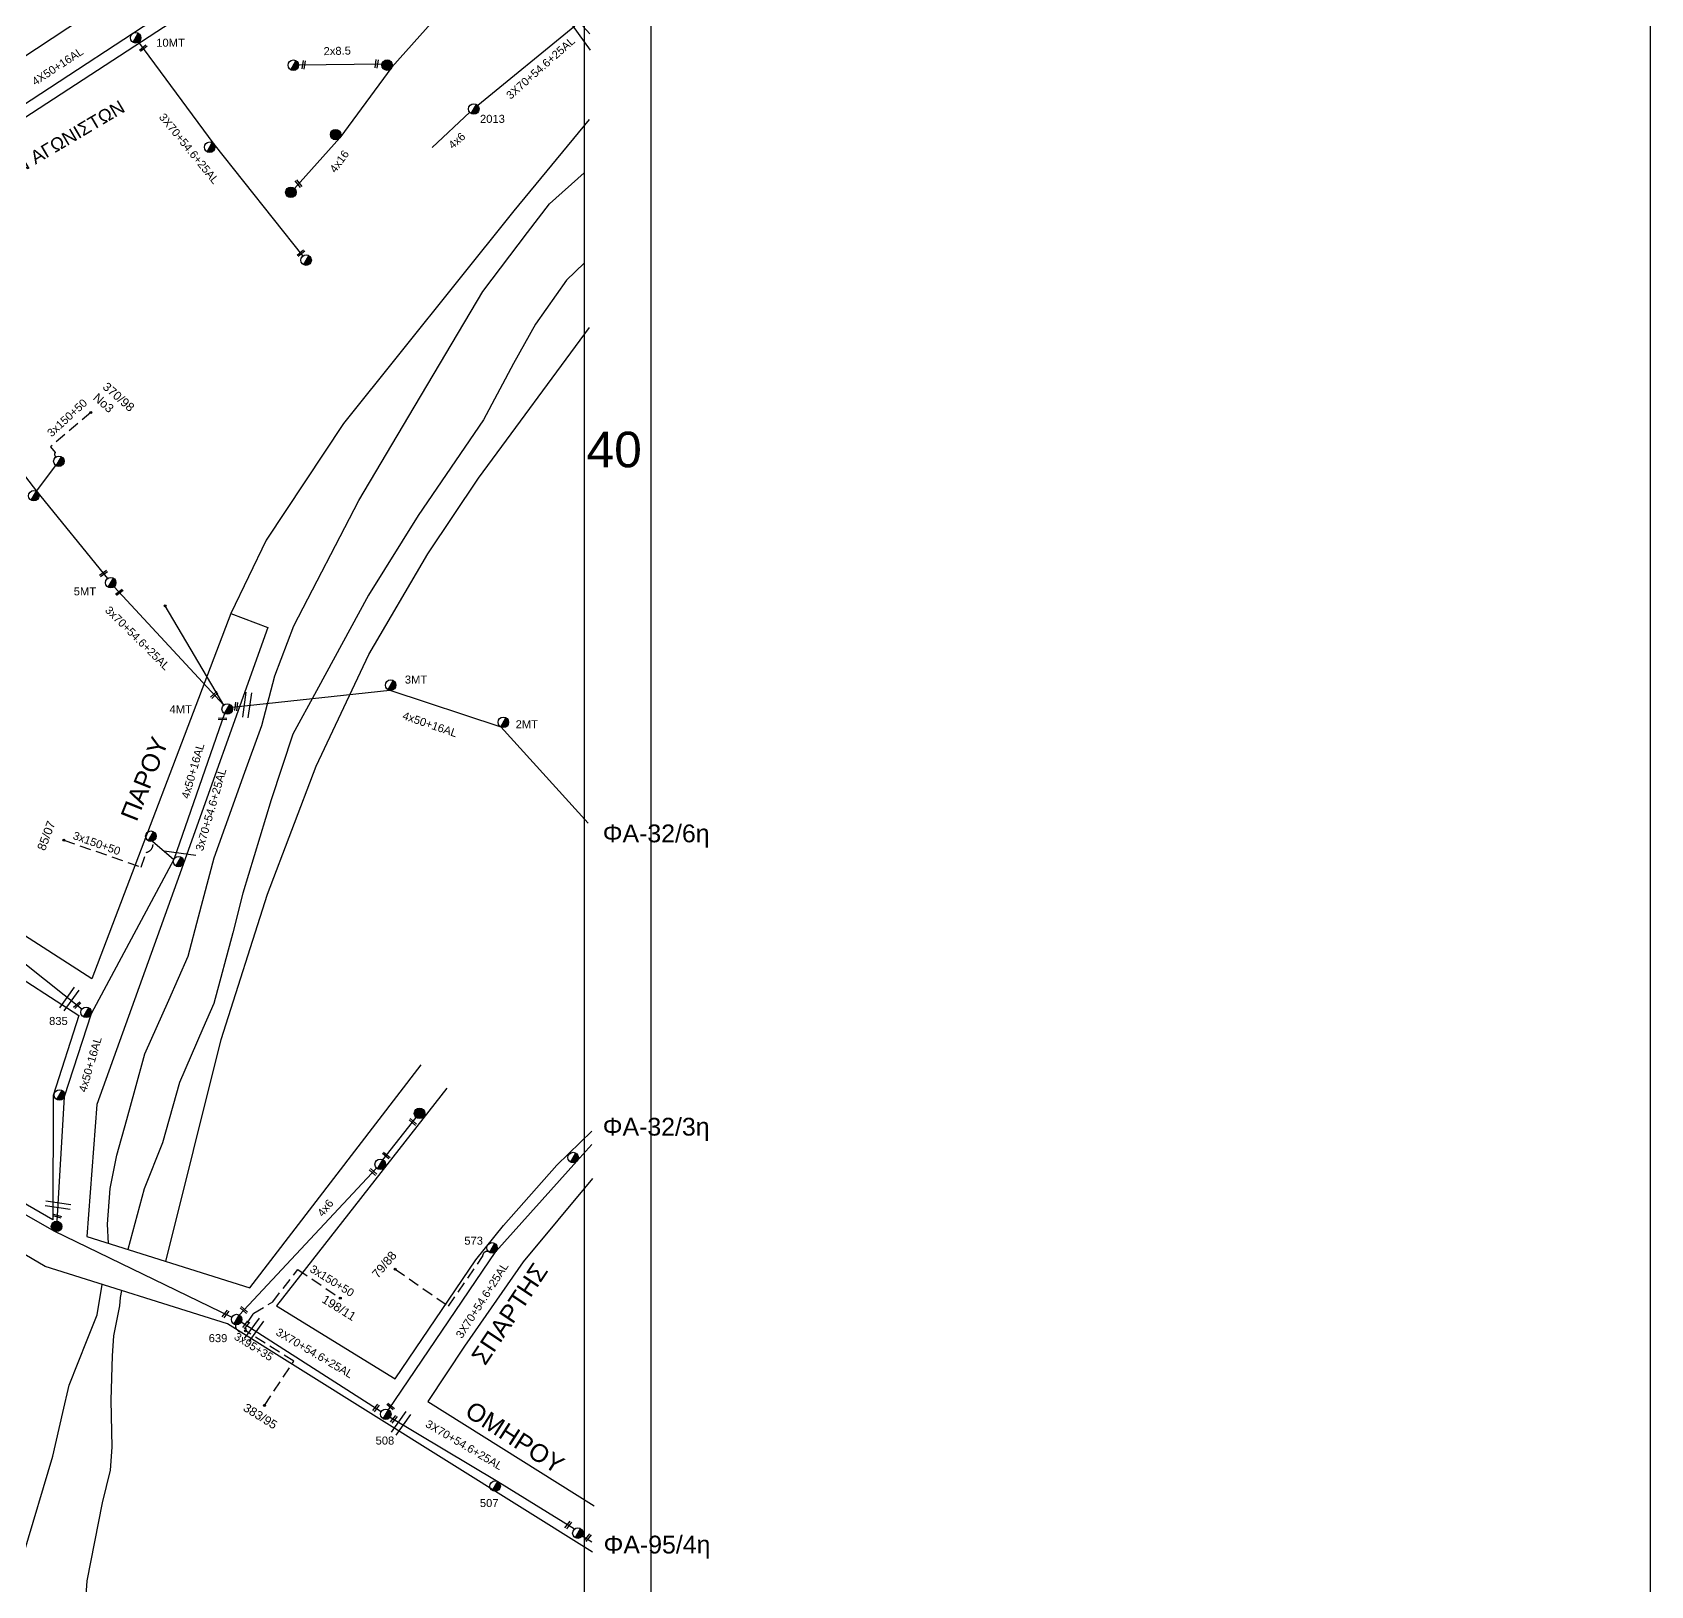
# Model space of a CAD drawing. Header units: millimetres. Extents: x 1113 to 5794, y 757 to 3537.
# Drawn here: x 3015.5 to 3379.4, y 1010.3 to 1359.5 of the extents above; entities that cross this region are included whole.
import ezdxf

# ---------------------------------------------------------------- set-up
doc = ezdxf.new("R2010")
doc.units = ezdxf.units.MM
doc.linetypes.add('DASHED', pattern=[19.05, 12.7, -6.35])
for name, color, linetype in [('2x8.5', 7, 'Continuous'), ('4x6', 7, 'Continuous'), ('Γυμνά εναέρια ΧΤ και ΦΟΠ (3Φ)   4x50+16AL', 7, 'Continuous'), ('Εναέρια παροχή ΧΤ 4x16', 7, 'SYN_LINE'), ('Επιγραφές - Σχήματα', 7, 'Continuous'), ('Καλώδια ΧΤ   3x150+50AL', 7, 'DASHED'), ('Καλώδια ΧΤ   3x150+50CU', 7, 'DASHED'), ('Καλώδια ΧΤ   3x95+35 CU', 7, 'DASHED'), ('Μηχανική τομή', 7, 'Continuous'), ('Στύλος Ξύλινος', 7, 'Continuous'), ('Στύλος Ξύλινος @ 1', 7, 'Continuous'), ('Στύλος ΦΜ', 7, 'Continuous'), ('Στύλος ΦΜ @ 1', 7, 'Continuous'), ('Συνδέσεις', 7, 'Continuous'), ('Συνεστραμμένα ΧΤ   3x70+54.6+25 AL', 7, 'SYN_LINE'), ('Τομή', 7, 'Continuous'), ('Υπόβαθρο ΔΕΗ', 7, 'Continuous')]:
    doc.layers.add(name, color=color, linetype=linetype)
doc.styles.add('arial', font='arial.ttf')
doc.styles.get("Standard").update_dxf_attribs({"font": 'arial.ttf'})
doc.linetypes.add('PRANES_1r', pattern='A,0.5,[137,SPECLINE.shx,S=1,R=180,X=0,Y=0],0.5', length=1)
doc.linetypes.add('SYN_LINE', pattern='A,0.5,-0.0001,["/\\/\\/\\/",Standard,S=0.1,R=0,X=0,Y=-0.05],-0.25', length=0.7501)

# ---------------------------------------------------------------- blocks, each defined once
blk = doc.blocks.new('ΥΠΑΡΧΩΝ ΤΣΙΜΕΝΤΕΝΙΟΣ ΣΤΥΛΟΣ')
at = {"layer": 'Στύλος ΦΜ'}
blk.add_hatch(color=7, dxfattribs=at).paths.add_polyline_path([(-1.29, -2.28, 0.574793), (2.62, 0, 0.268822), (1.3, 2.27)])
at = {"layer": 'Στύλος ΦΜ', "color": 7}
blk.add_line((-1.29, -2.28), (1.3, 2.27), dxfattribs=at)
blk.add_circle((0, 0), 2.62, dxfattribs=at)
at = {"layer": 'Στύλος ΦΜ', "flags": 4}
for tag, p in [('ΑΡΙΘΜΟΣ', (-4.68, 8.05)), ('ΤΥΠΟΣ', (-4.91, 3.03))]:
    blk.add_attdef(tag, p, '', height=4, dxfattribs=at)
blk = doc.blocks.new('ΥΠΑΡΧΩΝ ΞΥΛΙΝΟΣ ΣΤΥΛΟΣ')
at = {"layer": 'Στύλος Ξύλινος'}
h = blk.add_hatch(color=7, dxfattribs=at)
h.paths.add_polyline_path([(-2.62, 0, 0.270008), (-1.29, -2.28), (1.3, 2.27, 0.576266)])
h.paths.add_polyline_path([(-1.29, -2.28, 0.574793), (2.62, 0, 0.268822), (1.3, 2.27)])
at = {"layer": 'Στύλος Ξύλινος', "color": 7}
blk.add_line((-1.29, -2.28), (1.3, 2.27), dxfattribs=at)
blk.add_circle((0, 0), 2.62, dxfattribs=at)
at = {"layer": 'Στύλος Ξύλινος', "flags": 4}
for tag, p in [('ΑΡΙΘΜΟΣ', (-4.91, 8.6)), ('ΤΥΠΟΣ', (-4.85, 3.39))]:
    blk.add_attdef(tag, p, '', height=4, dxfattribs=at)
blk = doc.blocks.new('ΜΗΧΑΝΙΚΗ ΤΟΜΗ')
at = {"layer": 'Μηχανική τομή', "ltscale": 40}
for p, q in [((-1.89, 0.78), (1.89, 0.78)), ((1.89, 0), (-1.89, 0))]:
    blk.add_line(p, q, dxfattribs=at)
blk = doc.blocks.new('_ΣΥΝΔΕΣΗ')
at = {"layer": 'Συνδέσεις', "linetype": 'SYN_LINE', "ltscale": 40}
blk.add_hatch(color=256, dxfattribs=at).paths.add_polyline_path([(0.5, -0.01, 1), (-0.5, -0.01, 1)])
at = {"layer": 'Συνδέσεις'}
blk.add_circle((0, -0.01), 0.5, dxfattribs=at)
blk = doc.blocks.new('ΤΟΜΗ')
at = {"layer": 'Τομή', "ltscale": 40}
for p, q in [((-5.68, 0), (5.68, 0)), ((5.68, -2.33), (-5.68, -2.33))]:
    blk.add_line(p, q, dxfattribs=at)

msp = doc.modelspace()

# ---------------------------------------------------------------- linework, layer by layer
at = {"layer": '2x8.5', "color": 6, "linetype": 'SYN_LINE', "lineweight": -3, "ltscale": 20}
msp.add_lwpolyline([(3094.08, 1352.38), (3075.33, 1352.14)], dxfattribs=at)
at = {"layer": '4x6', "color": 6, "linetype": 'SYN_LINE', "lineweight": -3, "ltscale": 10}
msp.add_lwpolyline([(3113.82, 1341.54), (3105.33, 1333.61)], dxfattribs=at)
at = {"layer": '4x6', "color": 2, "linetype": 'SYN_LINE', "lineweight": -3, "ltscale": 20}
msp.add_lwpolyline([(3058.48, 1208.23), (3045.32, 1230.55)], dxfattribs=at)
at = {"layer": '4x6', "color": 4, "linetype": 'SYN_LINE', "lineweight": -3, "ltscale": 10}
msp.add_lwpolyline([(3094.27, 1106.01), (3101.79, 1115.53)], dxfattribs=at)
at = {"layer": '4x6', "color": 133, "linetype": 'SYN_LINE', "lineweight": -3, "ltscale": 20}
msp.add_lwpolyline([(3061.96, 1071.11), (3092.87, 1104.13)], dxfattribs=at)
at = {"layer": 'Γυμνά εναέρια ΧΤ και ΦΟΠ (3Φ)   4x50+16AL', "color": 27, "lineweight": -3}
msp.add_lwpolyline([(3112.17, 1407.2), (3087.04, 1390.99), (3067.48, 1378.6), (3038.18, 1359.37), (3004.69, 1337.44), (2968.19, 1313.11)], dxfattribs=at)
at = {"layer": 'Γυμνά εναέρια ΧΤ και ΦΟΠ (3Φ)   4x50+16AL', "color": 6, "linetype": 'Continuous', "lineweight": -3, "ltscale": 0.2}
msp.add_lwpolyline([(3139.27, 1360.94), (3140.79, 1359.2)], dxfattribs=at)
at = {"layer": 'Γυμνά εναέρια ΧΤ και ΦΟΠ (3Φ)   4x50+16AL', "color": 1, "lineweight": -3}
msp.add_lwpolyline([(3060.38, 1207.79), (3095.84, 1211.59), (3120.77, 1203.35), (3140.47, 1181.69)], dxfattribs=at)
at = {"layer": 'Γυμνά εναέρια ΧΤ και ΦΟΠ (3Φ)   4x50+16AL', "color": 2, "lineweight": -3}
msp.add_lwpolyline([(3058.7, 1206.34), (3047.24, 1173.52), (3028.67, 1138.81), (3022.64, 1120.17), (3020.96, 1092.21)], dxfattribs=at)
at = {"layer": 'Γυμνά εναέρια ΧΤ και ΦΟΠ (3Φ)   4x50+16AL', "color": 133, "lineweight": -3}
for points in [[(2967.02, 1183.41), (2993.06, 1166.55), (3026.63, 1139.9)], [(2972.64, 1117.76), (2993.26, 1105.47), (3020.31, 1090.01), (3060.32, 1070.6)]]:
    msp.add_lwpolyline(points, dxfattribs=at)
at = {"layer": 'Εναέρια παροχή ΧΤ 4x16', "color": 6, "lineweight": -3, "ltscale": 20}
msp.add_lwpolyline([(3112.07, 1369.38), (3096.33, 1351.72), (3084.57, 1335.79), (3074.38, 1324.42)], dxfattribs=at)
at = {"layer": 'Επιγραφές - Σχήματα', "lineweight": -3}
for points in [[(1112.77, 1783.73), (3154.51, 1783.73), (3154.51, 757.28), (1112.77, 757.28)], [(1127.77, 1768.73), (3139.51, 1768.73), (3139.51, 772.28), (1127.77, 772.28)]]:
    msp.add_lwpolyline(points, close=True, dxfattribs=at)
at = {"layer": 'Επιγραφές - Σχήματα', "lineweight": -3, "ltscale": 10}
msp.add_lwpolyline([(3154.51, 757.28), (3379.38, 757.28), (3379.38, 1783.73), (3154.51, 1783.73)], dxfattribs=at)
at = {"layer": 'Καλώδια ΧΤ   3x150+50AL', "color": 2, "linetype": 'DASHED', "lineweight": -3, "ltscale": 0.2}
for points in [[(3028.58, 1274.03), (3019.53, 1266.32), (3020.61, 1265.05, 0.408772), (3020.73, 1264.04, 22.472469)], [(3022.53, 1177.88), (3039.93, 1171.84), (3041.07, 1175.12, 0.45067), (3042.49, 1177.65, -114.602209)]]:
    msp.add_lwpolyline(points, format="xyb", dxfattribs=at)
at = {"layer": 'Καλώδια ΧΤ   3x150+50CU', "color": 7, "linetype": 'DASHED', "lineweight": -3, "ltscale": 0.2}
msp.add_lwpolyline([(3063.4, 1067.56, -0.155168), (3065.25, 1071.51), (3069.5, 1074.06), (3075.15, 1081.33), (3084.7, 1074.92)], format="xyb", dxfattribs=at)
at = {"layer": 'Καλώδια ΧΤ   3x95+35 CU', "color": 7, "linetype": 'DASHED', "lineweight": -3, "ltscale": 0.2}
msp.add_lwpolyline([(3074.26, 1060.74), (3063.4, 1067.56, -0.686781), (3061.17, 1068.93, 4182.56559)], format="xyb", dxfattribs=at)
msp.add_lwpolyline([(3067.64, 1050.79), (3074.26, 1060.74)], dxfattribs=at)
at = {"layer": 'Συνεστραμμένα ΧΤ   3x70+54.6+25 AL', "color": 6, "lineweight": -3, "ltscale": 20}
msp.add_lwpolyline([(3137.44, 1360.94), (3115.64, 1343.04)], dxfattribs=at)
at = {"layer": 'Συνεστραμμένα ΧΤ   3x70+54.6+25 AL', "color": 27, "lineweight": -3, "ltscale": 20}
msp.add_lwpolyline([(3039.29, 1357.3), (3056.27, 1334.41), (3076.29, 1309.22)], dxfattribs=at)
at = {"layer": 'Συνεστραμμένα ΧΤ   3x70+54.6+25 AL', "color": 2, "lineweight": -3, "ltscale": 20}
for points in [[(2998.26, 1279.89), (3016.35, 1256.35), (3032.34, 1236.69)], [(3033.83, 1234.86), (3058.48, 1208.23)], [(3095.92, 1048.16), (3120.11, 1033.68), (3137.41, 1023)]]:
    msp.add_lwpolyline(points, dxfattribs=at)
at = {"layer": 'Συνεστραμμένα ΧΤ   3x70+54.6+25 AL', "color": 2, "lineweight": -3, "ltscale": 8}
for points in [[(3016.35, 1256.35), (3020.7, 1262.14)], [(3042.49, 1177.65), (3047.24, 1173.52)]]:
    msp.add_lwpolyline(points, dxfattribs=at)
at = {"layer": 'Συνεστραμμένα ΧΤ   3x70+54.6+25 AL', "color": 85, "lineweight": -3, "ltscale": 20}
for points in [[(3095.51, 1049.82), (3119.66, 1085.37), (3137.91, 1105.69), (3141.27, 1109.43)], [(3062.43, 1069.57), (3093.93, 1049.43)]]:
    msp.add_lwpolyline(points, dxfattribs=at)
at = {"layer": 'Συνεστραμμένα ΧΤ   3x70+54.6+25 AL', "color": 4, "lineweight": -3, "ltscale": 20}
msp.add_lwpolyline([(3139.13, 1021.43), (3141.28, 1020.07)], dxfattribs=at)
at = {"layer": 'Υπόβαθρο ΔΕΗ', "lineweight": -3}
msp.add_lwpolyline([(2991.88, 1339.72), (2968.84, 1325.56), (2963.44, 1322.35), (2959.06, 1319.84), (2956.03, 1322), (2957.85, 1339.63), (2962.81, 1383.18), (2976.33, 1407.51), (2984.25, 1425.13), (3089, 1409.2), (3089.93, 1404.37)], close=True, dxfattribs=at)
at = {"layer": 'Υπόβαθρο ΔΕΗ', "lineweight": -3, "ltscale": 0.2}
for points in [[(3107.77, 1401.59), (2975.61, 1315.46), (3005.57, 1279.18), (2999.62, 1273.98)], [(3107.77, 1401.59), (3140.91, 1355.48)], [(3140.7, 1339.89), (3123.72, 1319.35), (3085.45, 1271.58), (3068.04, 1245.35), (3060.1, 1228.84), (3028.84, 1146.72), (2979.7, 1178.24)], [(3045.46, 1083.17), (3057.9, 1133.08), (3068.37, 1165.75), (3079.29, 1194.52), (3091.13, 1219.65), (3104.42, 1242.23), (3115.8, 1259.25), (3140.73, 1293.16)], [(3060.1, 1228.84), (3068.42, 1225.7), (3047.93, 1168.43), (3029.96, 1118.45), (3027.72, 1088.73), (3064.33, 1077.25), (3102.91, 1127.33)], [(3052.24, 1174.44), (3045.11, 1175.37)], [(3025.92, 1138.49), (3020.13, 1120.49), (3020.06, 1092.53), (2985.78, 1112.31)], [(3108.7, 1122.1), (3070.34, 1073.19), (3097.06, 1056.74), (3115.15, 1083.49), (3121.41, 1091.26), (3133.41, 1104.77), (3141.3, 1112.43)], [(3141.44, 1017.77), (3059.31, 1069.11), (3018.34, 1082.02), (2986.63, 1100.69)], [(3141.42, 1101.77), (3125.82, 1083.05), (3112.66, 1064.1), (3104.41, 1051.64), (3141.83, 1028.23)]]:
    msp.add_lwpolyline(points, dxfattribs=at)
at = {"layer": 'Υπόβαθρο ΔΕΗ', "linetype": 'PRANES_1r', "lineweight": -3, "ltscale": 0.2}
for points in [[(3032.55, 1087.22), (3032.36, 1091.53), (3032.94, 1099.55), (3034.47, 1107.05), (3036.68, 1115.05), (3038.58, 1121.91), (3040.78, 1129.86), (3046.11, 1141.94), (3050.46, 1151.76), (3052.81, 1160.66), (3056.32, 1173.9), (3059.88, 1183.75), (3062.97, 1192.31), (3067.06, 1203.65), (3070, 1214.86), (3074.22, 1226.05), (3088.87, 1254.26), (3100.12, 1273.24), (3116.74, 1301.27), (3126.79, 1314.48), (3131.72, 1320.95), (3139.51, 1327.94)], [(3139.51, 1307.6), (3135.54, 1303.79), (3128.6, 1293.93), (3123.67, 1285.08), (3116.93, 1272.38), (3102.21, 1250.89), (3091.04, 1233), (3079.35, 1211.47), (3074.06, 1201.72), (3069.19, 1186.98), (3062.75, 1165.95), (3060.54, 1157.05), (3056.24, 1141.17), (3053.79, 1135.5), (3048.55, 1123.37), (3044.75, 1109.86), (3040.57, 1099.48), (3036.92, 1085.85)], [(3013.53, 1017.51), (3020.05, 1039.38), (3022.3, 1049.19), (3023.7, 1055.31), (3027.78, 1065.5), (3030.04, 1071.13), (3031.16, 1077.98)], [(3035.47, 1076.62), (3035.18, 1075.07), (3035.07, 1073.18), (3033.71, 1066.46), (3033.42, 1061.93), (3033.13, 1051.97), (3033.29, 1041.4), (3032.95, 1036.25), (3031.16, 1028.91), (3027.68, 1011.32), (3027.24, 1004.89), (3025.91, 997.44), (3024.5, 988.83), (3024.57, 981.29), (3024.24, 972.59), (3023.35, 963.31), (3020.23, 953.81), (3016.39, 935.78), (3014.84, 925.27)]]:
    msp.add_lwpolyline(points, dxfattribs=at)
at = {"layer": 'Υπόβαθρο ΔΕΗ', "lineweight": -3}
msp.add_lwpolyline([(2985.78, 1112.31), (2937.19, 1143.47), (2875.13, 1185.94), (2826.99, 1218.78), (2827.28, 1219.53), (2874.19, 1250.46), (2899.22, 1228.54), (2935.53, 1196.95), (3025.92, 1138.49)], dxfattribs=at)
at = {"layer": 'Υπόβαθρο ΔΕΗ', "color": 85, "linetype": 'DASHED', "lineweight": -3, "ltscale": 0.2}
msp.add_lwpolyline([(3097.02, 1081.4), (3109.04, 1073.12), (3116.71, 1084.25, -0.498641), (3117.97, 1085.41, 12.971569)], format="xyb", dxfattribs=at)

# ---------------------------------------------------------------- block references
at = {"layer": 'Μηχανική τομή', "lineweight": -3, "xscale": 0.5000000000003161, "yscale": 0.5000000000003161, "zscale": 0.5000000000003161}
for p, rotation in [((3040.51, 1355.79), 39.76680763567934), ((3076.66, 1352.2), 81.86037252145148), ((3093.06, 1352.41), 81.86037252145148), ((3075.46, 1325.62), 128.5949342818421), ((3075.97, 1309.72), 39.76680763567934), ((3031.57, 1237.68), 36.59757073326576), ((3035.11, 1233.47), 36.59757073326576), ((3056.5, 1210.37), 43.59372188467658), ((3061.5, 1207.91), 83.80130280298157), ((3058.21, 1204.96), 358.0478776936167), ((3025.69, 1140.64), 41.90065140148802), ((3100.88, 1114.37), 319.4223837981164), ((3094.92, 1106.84), 319.4223837981164), ((3091.94, 1103.13), 319.4223837981164), ((3021.02, 1093.13), 343.6533117644404), ((3059.06, 1071.21), 52.0172549854944), ((3062.89, 1072.1), 319.4223837981164), ((3063.67, 1068.78), 52.0172549854944), ((3092.88, 1050.11), 52.0172549854944), ((3095.89, 1050.37), 319.4223837981164), ((3096.91, 1047.56), 52.0172549854944), ((3136.12, 1023.79), 52.01725498549439), ((3140.52, 1020.91), 52.0172549854944)]:
    msp.add_blockref('ΜΗΧΑΝΙΚΗ ΤΟΜΗ', p, dxfattribs=dict(at, rotation=rotation))
at = {"layer": 'Στύλος Ξύλινος @ 1', "lineweight": -3, "ltscale": 40, "xscale": 0.4499999999998181, "yscale": 0.4499999999998181, "zscale": 0.4499999999998181}
for p in [(3095.24, 1352.15), (3083.65, 1336.53), (3073.59, 1323.55), (3102.52, 1116.45), (3020.89, 1091.03)]:
    msp.add_blockref('ΥΠΑΡΧΩΝ ΞΥΛΙΝΟΣ ΣΤΥΛΟΣ', p, dxfattribs=at)
at = {"layer": 'Στύλος ΦΜ @ 1', "lineweight": -3, "ltscale": 40}
ref = msp.add_blockref('ΥΠΑΡΧΩΝ ΤΣΙΜΕΝΤΕΝΙΟΣ ΣΤΥΛΟΣ', (3038.68, 1358.3), dxfattribs=dict(at, xscale=0.4499999999998181, yscale=0.4499999999998181, zscale=0.4499999999998181))
ref.add_attrib('ΑΡΙΘΜΟΣ', '10MT', (3043.31, 1356.29), dxfattribs={"layer": 'Στύλος ΦΜ', "height": 1.8, "flags": 4})
at = {"layer": 'Στύλος ΦΜ @ 1', "lineweight": -3, "ltscale": 40, "xscale": 0.4499999999998181, "yscale": 0.4499999999998181, "zscale": 0.4499999999998181}
for p in [(3074.15, 1352.13), (3055.33, 1333.7), (3077.02, 1308.3), (3021.41, 1263.08), (3042.1, 1178.77), (3048.32, 1173.06), (3021.54, 1120.58), (3137.07, 1106.52), (3093.68, 1104.99), (3138.13, 1022.06)]:
    msp.add_blockref('ΥΠΑΡΧΩΝ ΤΣΙΜΕΝΤΕΝΙΟΣ ΣΤΥΛΟΣ', p, dxfattribs=at)
at = {"layer": 'Στύλος ΦΜ @ 1', "lineweight": -3, "ltscale": 40}
ref = msp.add_blockref('ΥΠΑΡΧΩΝ ΤΣΙΜΕΝΤΕΝΙΟΣ ΣΤΥΛΟΣ', (3114.73, 1342.29), dxfattribs=dict(at, xscale=0.4499999999998181, yscale=0.4499999999998181, zscale=0.4499999999998181))
ref.add_attrib('ΑΡΙΘΜΟΣ', '2013', (3116.12, 1339.17), dxfattribs={"layer": 'Στύλος ΦΜ', "height": 1.8, "flags": 4})
ref = msp.add_blockref('ΥΠΑΡΧΩΝ ΤΣΙΜΕΝΤΕΝΙΟΣ ΣΤΥΛΟΣ', (3015.77, 1255.33), dxfattribs=dict(at, xscale=0.4499999999998181, yscale=0.4499999999998181, zscale=0.4499999999998181))
ref.add_attrib('ΑΡΙΘΜΟΣ', '6MT', (3007.44, 1252.49), dxfattribs={"layer": 'Στύλος ΦΜ', "height": 1.8, "flags": 4})
ref = msp.add_blockref('ΥΠΑΡΧΩΝ ΤΣΙΜΕΝΤΕΝΙΟΣ ΣΤΥΛΟΣ', (3033.08, 1235.77), dxfattribs=dict(at, xscale=0.4499999999998181, yscale=0.4499999999998181, zscale=0.4499999999998181))
ref.add_attrib('ΑΡΙΘΜΟΣ', '5MT', (3024.76, 1232.93), dxfattribs={"layer": 'Στύλος ΦΜ', "height": 1.8, "flags": 4})
ref = msp.add_blockref('ΥΠΑΡΧΩΝ ΤΣΙΜΕΝΤΕΝΙΟΣ ΣΤΥΛΟΣ', (3096.03, 1212.75), dxfattribs=dict(at, xscale=0.4499999999998181, yscale=0.4499999999998181, zscale=0.4499999999998181))
ref.add_attrib('ΑΡΙΘΜΟΣ', '3MT', (3099.22, 1213.09), dxfattribs={"layer": 'Στύλος ΦΜ', "height": 1.8, "flags": 4})
ref = msp.add_blockref('ΥΠΑΡΧΩΝ ΤΣΙΜΕΝΤΕΝΙΟΣ ΣΤΥΛΟΣ', (3059.28, 1207.37), dxfattribs=dict(at, xscale=0.4499999999998181, yscale=0.4499999999998181, zscale=0.4499999999998181))
ref.add_attrib('ΤΥΠΟΣ', '4MT', (3046.31, 1206.43), dxfattribs={"layer": 'Στύλος ΦΜ', "height": 1.8, "flags": 4})
ref = msp.add_blockref('ΥΠΑΡΧΩΝ ΤΣΙΜΕΝΤΕΝΙΟΣ ΣΤΥΛΟΣ', (3121.36, 1204.38), dxfattribs=dict(at, xscale=0.4499999999998181, yscale=0.4499999999998181, zscale=0.4499999999998181))
ref.add_attrib('ΑΡΙΘΜΟΣ', '2MT', (3124.14, 1203.04), dxfattribs={"layer": 'Στύλος ΦΜ', "height": 1.8, "flags": 4})
ref = msp.add_blockref('ΥΠΑΡΧΩΝ ΤΣΙΜΕΝΤΕΝΙΟΣ ΣΤΥΛΟΣ', (3027.55, 1139.17), dxfattribs=dict(at, xscale=0.4499999999998181, yscale=0.4499999999998181, zscale=0.4499999999998181))
ref.add_attrib('ΑΡΙΘΜΟΣ', '835', (3019.22, 1136.33), dxfattribs={"layer": 'Στύλος ΦΜ', "height": 1.8, "flags": 4})
ref = msp.add_blockref('ΥΠΑΡΧΩΝ ΤΣΙΜΕΝΤΕΝΙΟΣ ΣΤΥΛΟΣ', (3118.84, 1086.21), dxfattribs=dict(at, xscale=0.4499999999998181, yscale=0.4499999999998181, zscale=0.4499999999998181))
ref.add_attrib('ΑΡΙΘΜΟΣ', '573', (3112.59, 1086.92), dxfattribs={"layer": 'Στύλος ΦΜ', "height": 1.8, "flags": 4})
ref = msp.add_blockref('ΥΠΑΡΧΩΝ ΤΣΙΜΕΝΤΕΝΙΟΣ ΣΤΥΛΟΣ', (3061.38, 1070.09), dxfattribs=dict(at, xscale=0.4499999999998181, yscale=0.4499999999998181, zscale=0.4499999999998181))
ref.add_attrib('ΑΡΙΘΜΟΣ', '639', (3055.11, 1065.01), dxfattribs={"layer": 'Στύλος ΦΜ', "height": 1.8, "flags": 4})
ref = msp.add_blockref('ΥΠΑΡΧΩΝ ΤΣΙΜΕΝΤΕΝΙΟΣ ΣΤΥΛΟΣ', (3094.93, 1048.79), dxfattribs=dict(at, xscale=0.4499999999998181, yscale=0.4499999999998181, zscale=0.4499999999998181))
ref.add_attrib('ΑΡΙΘΜΟΣ', '508', (3092.64, 1041.98), dxfattribs={"layer": 'Στύλος ΦΜ', "height": 1.8, "flags": 4})
ref = msp.add_blockref('ΥΠΑΡΧΩΝ ΤΣΙΜΕΝΤΕΝΙΟΣ ΣΤΥΛΟΣ', (3119.52, 1032.65), dxfattribs=dict(at, xscale=0.4499999999998181, yscale=0.4499999999998181, zscale=0.4499999999998181))
ref.add_attrib('ΑΡΙΘΜΟΣ', '507', (3116.09, 1027.93), dxfattribs={"layer": 'Στύλος ΦΜ', "height": 1.8, "flags": 4})
at = {"layer": 'Συνδέσεις', "lineweight": -3, "xscale": 0.4499999999998181, "yscale": 0.4499999999998181, "zscale": 0.4499999999998181}
for p in [(3028.59, 1274.03), (3045.32, 1230.56), (3022.53, 1177.89), (3097.02, 1081.41), (3084.71, 1074.92), (3063.4, 1067.57), (3067.64, 1050.8)]:
    msp.add_blockref('_ΣΥΝΔΕΣΗ', p, dxfattribs=at)
at = {"layer": 'Τομή', "lineweight": -3}
for p, xscale, yscale, zscale, rotation in [((3064.32, 1208.21), 0.4999999999999511, 0.4999999999999511, 0.4999999999999511, 262.001502587415), ((3024.21, 1141.82), 0.4999999999999512, 0.4999999999999512, 0.4999999999999512, 234.1985428476704), ((3021.14, 1095.23), 0.4999999999999511, 0.4999999999999511, 0.4999999999999511, 171.9197970106064), ((3065.8, 1067.42), 0.4999999999999512, 0.4999999999999512, 0.4999999999999512, 234.1985428476704), ((3098.83, 1046.42), 0.4999999999999512, 0.4999999999999512, 0.4999999999999512, 234.1985428476704)]:
    msp.add_blockref('ΤΟΜΗ', p, dxfattribs=dict(at, xscale=xscale, yscale=yscale, zscale=zscale, rotation=rotation))

# ---------------------------------------------------------------- texts
at = {"layer": 'Γυμνά εναέρια ΧΤ και ΦΟΠ (3Φ)   4x50+16AL', "color": 7, "lineweight": -3, "insert": (3015.11, 1348.97), "char_height": 1.8, "width": 168.3718, "attachment_point": 1, "rotation": 33.4761}
msp.add_mtext('4X50+16AL', dxfattribs=at)
at = {"layer": 'Επιγραφές - Σχήματα', "color": 7, "lineweight": -3, "width": 168.3718, "attachment_point": 1}
for s, insert, char_height, rotation in [('ΚΥΠΡΙΩΝ ΑΓΩΝΙΣΤΩΝ', (2997.49, 1322.18), 3, 30.6431), ('ΠΑΡΟΥ', (3035.18, 1183.34), 4, 68.3046), ('ΣΠΑΡΤΗΣ', (3113.93, 1061.76), 4, 56.3508), ('ΟΜΗΡΟΥ', (3114.59, 1051.98), 4, 327.3192)]:
    msp.add_mtext(s, dxfattribs=dict(at, insert=insert, char_height=char_height, rotation=rotation))
at = {"layer": 'Επιγραφές - Σχήματα', "lineweight": -3, "insert": (3140.08, 1269.72), "char_height": 8, "width": 15.5504, "attachment_point": 1, "style": 'arial'}
msp.add_mtext('40', dxfattribs=at)
at = {"layer": 'Επιγραφές - Σχήματα', "color": 7, "lineweight": -3, "char_height": 4, "width": 168.3718, "attachment_point": 1}
for s, insert in [('ΦΑ-32/6η', (3143.72, 1181.4)), ('ΦΑ-32/3η', (3143.72, 1115.45)), ('ΦΑ-95/4η', (3143.91, 1021.49))]:
    msp.add_mtext(s, dxfattribs=dict(at, insert=insert))
at = {"layer": 'Καλώδια ΧΤ   3x150+50AL', "color": 7, "lineweight": -3, "char_height": 1.8, "width": 168.3718, "attachment_point": 1}
for s, insert, rotation in [('{\\H1.083x;\\C256;370/98\\PNo3}', (3032.37, 1281.02), 318.8662), ('{\\H1.083x;\\C256;85/07}', (3016.46, 1176.03), 69.361), ('{\\H1.083x;\\C256;79/88}', (3091.65, 1080.47), 49.8849), ('{\\H1.083x;\\C256;198/11}', (3081.4, 1075.74), 328.1198), ('{\\H1.083x;\\C256;383/95}', (3063.71, 1051.39), 328.1198)]:
    msp.add_mtext(s, dxfattribs=dict(at, insert=insert, rotation=rotation))
at = {"layer": 'Συνεστραμμένα ΧΤ   3x70+54.6+25 AL', "color": 7, "lineweight": -3, "char_height": 1.8, "width": 168.3718, "attachment_point": 1}
for s, insert, rotation in [('3X70+54.6+25AL', (3121.8, 1345.68), 41.5402), ('2x8.5', (3080.92, 1356.18), 1.3895), ('3X70+54.6+25AL', (3045.19, 1341.56), 309.2499), ('4x6', (3108.79, 1334.51), 41.5402), ('4x16', (3082.15, 1328.82), 54.2526), ('3x150+50', (3018.57, 1269.75), 42.6272), ('3x70+54.6+25AL', (3032.92, 1230.69), 315.4352), ('4x50+16AL', (3099.12, 1206.85), 341.0612), ('4x50+16AL', (3048.91, 1187.56), 73.9626), ('3x70+54.6+25AL', (3052.09, 1175.8), 73.9626), ('3x150+50', (3025.01, 1179.89), 340.311), ('4x50+16AL', (3025.82, 1121.56), 73.9626), ('4x6', (3079.37, 1094.17), 51.165), ('3x150+50', (3078.61, 1082.5), 328.1603), ('3X70+54.6+25AL', (3110.54, 1066.66), 57.3392), ('3x95+35', (3061.59, 1067.32), 328.1603), ('3X70+54.6+25AL', (3070.95, 1068.3), 329.5126), ('3X70+54.6+25AL', (3104.58, 1047.65), 329.5126)]:
    msp.add_mtext(s, dxfattribs=dict(at, insert=insert, rotation=rotation))

doc.saveas('drawing.dxf')
